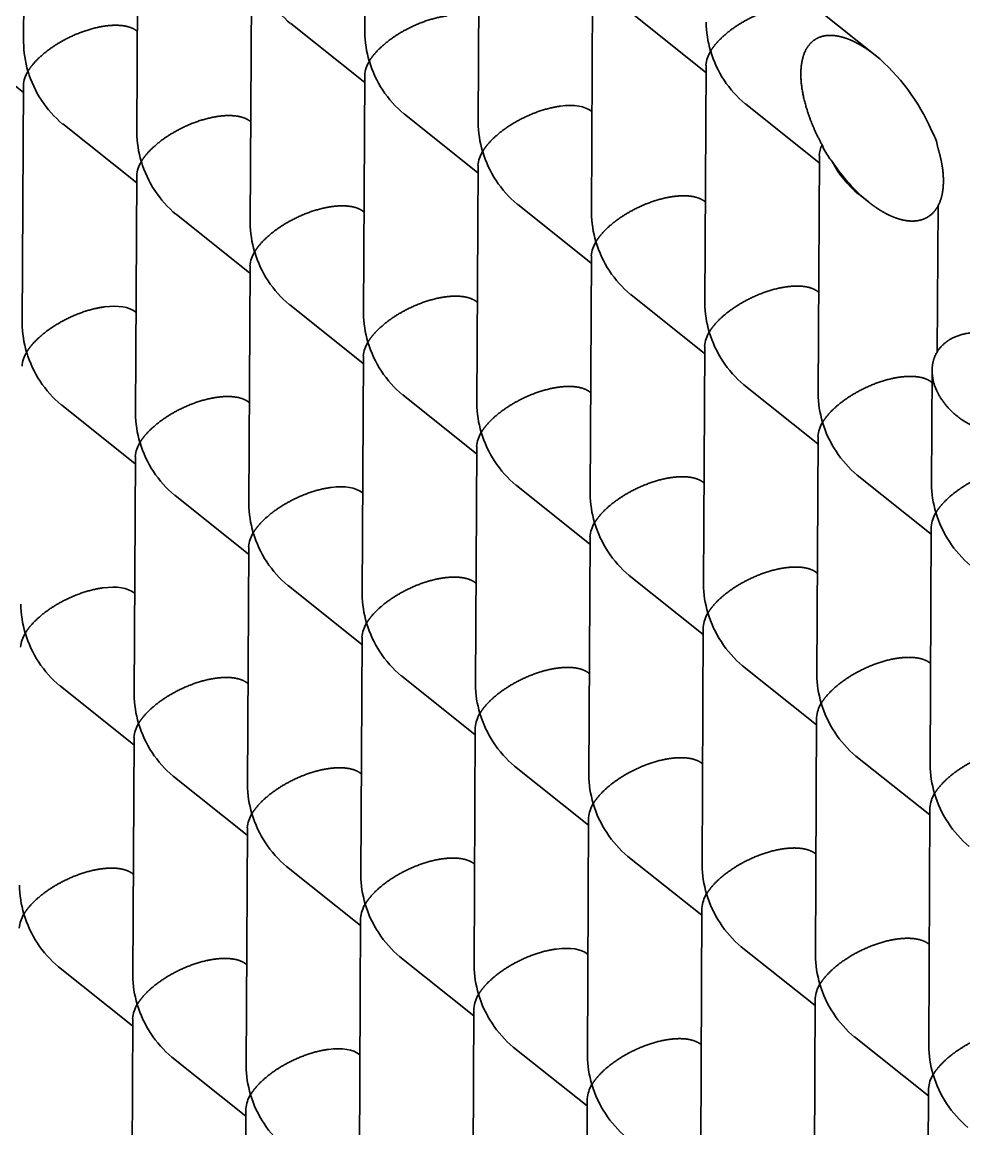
# Model space of a CAD drawing. Extents: x 23 to 587, y 4 to 413.
# Drawn here: x 423.536 to 427.496, y 156.253 to 160.907 of the extents above; entities that cross this region are included whole.
import ezdxf

# ---------------------------------------------------------------- set-up
doc = ezdxf.new("R2010")
doc.units = 0
doc.layers.get('0').update_dxf_attribs({"lineweight": 13})

# ---------------------------------------------------------------- blocks, each defined once
blk = doc.blocks.new('BLOCK6941')
at = {"color": 7, "lineweight": 35, "ltscale": 0.050027}
for p, q in [((-2.4646, 37.6491), (-2.4742, 35.6481)), ((-5.3352, 37.5645), (-5.3448, 35.5634)), ((-1.5115, 36.8898), (-1.5211, 34.8887)), ((-4.3821, 36.8051), (-4.3917, 34.8041)), ((-0.5584, 36.1304), (-0.5681, 34.1293)), ((-3.429, 36.0458), (-3.4387, 34.0447)), ((0.3946, 35.371), (0.385, 33.37)), ((-2.476, 35.2864), (-2.4856, 33.2853)), ((-5.3466, 35.2018), (-5.3562, 33.2007)), ((1.3477, 34.6117), (1.3381, 32.6106)), ((-4.3935, 34.4424), (-4.4031, 32.4413)), ((-1.5229, 34.527), (-1.5325, 32.526)), ((-0.5698, 33.7677), (-0.5794, 31.7666)), ((-3.4404, 33.683), (-3.45, 31.682)), ((0.3833, 33.0083), (0.3737, 31.0073)), ((-2.4873, 32.9237), (-2.4969, 30.9226)), ((1.3364, 32.249), (1.3268, 30.2479)), ((-1.5342, 32.1643), (-1.5438, 30.1633)), ((-4.4048, 32.0797), (-4.4144, 30.0786)), ((2.2895, 31.4896), (2.2798, 29.4885)), ((-0.5811, 31.405), (-0.5908, 29.4039)), ((-3.4517, 31.3203), (-3.4614, 29.3193)), ((0.3719, 30.6456), (0.3623, 28.6445)), ((-2.4987, 30.561), (-2.5083, 28.5599)), ((1.325, 29.8862), (1.3154, 27.8852)), ((-1.5456, 29.8016), (-1.5552, 27.8005)), ((-4.4162, 29.717), (-4.4258, 27.7159)), ((-0.5925, 29.0422), (-0.6021, 27.0412)), ((2.2781, 29.1269), (2.2685, 27.1258)), ((-3.4631, 28.9576), (-3.4727, 26.9565)), ((0.3606, 28.2829), (0.351, 26.2818)), ((-2.51, 28.1982), (-2.5196, 26.1972)), ((1.3137, 27.5235), (1.3041, 25.5225)), ((-1.5569, 27.4389), (-1.5665, 25.4378)), ((-4.4275, 27.3542), (-4.4372, 25.3532)), ((2.2668, 26.7642), (2.2571, 24.7631)), ((-0.6039, 26.6795), (-0.6135, 24.6785)), ((-3.4745, 26.5949), (-3.4841, 24.5938))]:
    blk.add_line(p, q, dxfattribs=at)
at = {"color": 7, "lineweight": 35, "ltscale": 0.019884}
for p, q in [((0.3943, 35.3095), (-0.2277, 35.8051)), ((-2.4763, 35.2248), (-3.0983, 35.7205)), ((-5.3469, 35.1402), (-5.9689, 35.6358)), ((1.3474, 34.5501), (0.7254, 35.0457)), ((-1.5232, 34.4655), (-2.1452, 34.9611)), ((-4.3938, 34.3808), (-5.0158, 34.8765)), ((-0.5701, 33.7061), (-1.1922, 34.2017)), ((-3.4407, 33.6215), (-4.0628, 34.1171)), ((0.383, 32.9468), (-0.2391, 33.4424)), ((-2.4876, 32.8621), (-3.1097, 33.3577)), ((1.3361, 32.1874), (0.714, 32.683)), ((-1.5345, 32.1027), (-2.1566, 32.5984)), ((-4.4051, 32.0181), (-5.0272, 32.5137)), ((2.2892, 31.428), (1.6671, 31.9237)), ((-0.5814, 31.3434), (-1.2035, 31.839)), ((-3.452, 31.2587), (-4.0741, 31.7544)), ((-2.499, 30.4994), (-3.121, 30.995)), ((0.3716, 30.584), (-0.2504, 31.0797)), ((1.3247, 29.8247), (0.7027, 30.3203)), ((-1.5459, 29.74), (-2.1679, 30.2357)), ((-4.4165, 29.6554), (-5.0385, 30.151)), ((2.2778, 29.0653), (1.6557, 29.5609)), ((-0.5928, 28.9807), (-1.2149, 29.4763)), ((-3.4634, 28.896), (-4.0855, 29.3917)), ((0.3603, 28.2213), (-0.2618, 28.7169)), ((-2.5103, 28.1367), (-3.1324, 28.6323)), ((1.3134, 27.462), (0.6913, 27.9576)), ((-1.5572, 27.3773), (-2.1793, 27.8729)), ((-4.4278, 27.2927), (-5.0499, 27.7883)), ((2.2665, 26.7026), (1.6444, 27.1982)), ((-0.6041, 26.6179), (-1.2262, 27.1136)), ((-3.4747, 26.5333), (-4.0968, 27.0289))]:
    blk.add_line(p, q, dxfattribs=at)
at = {"color": 7, "lineweight": 35, "ltscale": 0.01497}
blk.add_line((1.8168, 35.4547), (1.3485, 35.8278), dxfattribs=at)
at = {"color": 7, "lineweight": 35, "ltscale": 0.00016101}
for p, q in [((-4.3876, 35.6545), (-4.3927, 35.6586)), ((-0.564, 34.9798), (-0.569, 34.9838)), ((-3.4346, 34.8952), (-3.4396, 34.8992)), ((0.3891, 34.2205), (0.3841, 34.2245)), ((-2.4815, 34.1358), (-2.4865, 34.1398)), ((-5.3521, 34.0512), (-5.3571, 34.0552)), ((1.3422, 33.4611), (1.3372, 33.4651)), ((-1.5284, 33.3765), (-1.5334, 33.3805)), ((-4.399, 33.2918), (-4.404, 33.2958)), ((2.2953, 32.7017), (2.2902, 32.7058)), ((-0.5753, 32.6171), (-0.5804, 32.6211)), ((-3.4459, 32.5325), (-3.451, 32.5365)), ((0.3778, 31.8577), (0.3727, 31.8618)), ((-2.4928, 31.7731), (-2.4979, 31.7771)), ((1.3308, 31.0984), (1.3258, 31.1024)), ((-1.5398, 31.0137), (-1.5448, 31.0178)), ((-4.4104, 30.9291), (-4.4154, 30.9331)), ((2.2839, 30.339), (2.2789, 30.343)), ((-0.5867, 30.2544), (-0.5917, 30.2584)), ((-3.4573, 30.1697), (-3.4623, 30.1738)), ((-2.5042, 29.4104), (-2.5092, 29.4144)), ((0.3664, 29.495), (0.3614, 29.499)), ((1.3195, 28.7357), (1.3145, 28.7397)), ((-1.5511, 28.651), (-1.5561, 28.655)), ((-4.4217, 28.5664), (-4.4267, 28.5704)), ((2.2726, 27.9763), (2.2675, 27.9803)), ((-0.598, 27.8917), (-0.6031, 27.8957)), ((-3.4686, 27.807), (-3.4737, 27.811)), ((0.3551, 27.1323), (0.35, 27.1363)), ((-2.5155, 27.0477), (-2.5206, 27.0517))]:
    blk.add_line(p, q, dxfattribs=at)
at = {"color": 7, "lineweight": 35, "ltscale": 0.001009}
blk.add_line((2.2911, 34.8208), (2.3105, 34.7854), dxfattribs=at)
at = {"color": 7, "lineweight": 35, "ltscale": 0.000977772}
blk.add_line((1.3706, 34.7007), (1.386, 34.6648), dxfattribs=at)
at = {"color": 7, "lineweight": 35, "ltscale": 0.002712}
blk.add_line((1.7633, 34.2188), (1.6785, 34.2864), dxfattribs=at)
at = {"color": 7, "lineweight": 35, "ltscale": 0.030666}
blk.add_line((2.3457, 34.188), (2.3398, 32.9613), dxfattribs=at)
at = {"color": 7, "lineweight": 35, "ltscale": 0.023806}
blk.add_line((2.2958, 32.8035), (2.2912, 31.8513), dxfattribs=at)
at = {"color": 7, "lineweight": 35}
for centre, radius, start, end in [((-2.5136, 36.4213), 0.9134, 196.36185, 230.16232), ((-1.6371, 35.651), 0.8373, 180.1991, 197.11605), ((1.2337, 35.7357), 0.8374, 180.20461, 197.11911), ((-4.5075, 35.5664), 0.8374, 180.20461, 197.11911), ((0.6327, 35.3572), 0.2388, 146.50341, 176.6622), ((1.3101, 35.7466), 0.9134, 196.36185, 230.16232), ((-2.2379, 35.2725), 0.2388, 146.50341, 176.6622), ((-1.5605, 35.6619), 0.9134, 196.36185, 230.16232), ((0.7246, 34.1462), 1.7054, 23.29225, 50.14555), ((-5.1085, 35.1879), 0.2388, 146.50341, 176.6622), ((-4.4311, 35.5773), 0.9134, 196.36185, 230.16232), ((-0.6839, 34.8917), 0.8374, 180.20461, 197.11911), ((-3.5546, 34.807), 0.8373, 180.1991, 197.11605), ((1.9825, 34.6222), 0.3663, 8.3254, 26.44429), ((-1.2848, 34.5132), 0.2388, 146.50341, 176.6622), ((-0.6074, 34.9026), 0.9134, 196.36185, 230.16232), ((1.5587, 34.604), 0.2113, 152.81852, 177.91323), ((1.8264, 34.8833), 0.4916, 206.39806, 221.21687), ((-4.1554, 34.4285), 0.2388, 146.50341, 176.6622), ((-3.478, 34.8179), 0.9134, 196.36185, 230.16232), ((2.2306, 34.9604), 0.8716, 207.38736, 230.67643), ((2.7376, 35.4013), 1.5326, 213.31355, 230.51569), ((0.2692, 34.1323), 0.8374, 180.20461, 197.11911), ((-2.6014, 34.0477), 0.8374, 180.20461, 197.11911), ((-0.3317, 33.7538), 0.2388, 146.50341, 176.6622), ((0.3456, 34.1432), 0.9134, 196.36185, 230.16232), ((-3.2023, 33.6693), 0.2388, 146.52963, 176.69196), ((-2.5253, 34.0585), 0.9131, 196.35942, 230.1725), ((1.2223, 33.373), 0.8374, 180.20461, 197.11911), ((-1.6484, 33.2882), 0.8373, 180.1991, 197.11605), ((-4.5189, 33.2037), 0.8374, 180.20461, 197.11911), ((-2.2492, 32.9099), 0.2388, 146.52963, 176.69196), ((-1.5722, 33.2991), 0.9131, 196.35942, 230.1725), ((0.6214, 32.9944), 0.2388, 146.50341, 176.6622), ((1.2987, 33.3839), 0.9134, 196.36185, 230.16232), ((-5.1198, 32.8252), 0.2388, 146.50341, 176.6622), ((-4.4425, 33.2146), 0.9134, 196.36185, 230.16232), ((2.6987, 32.8075), 0.403, 180.56359, 204.91827), ((2.1754, 32.6136), 0.8374, 180.20461, 197.11911), ((-0.6952, 32.529), 0.8374, 180.20461, 197.11911), ((-3.5658, 32.4443), 0.8374, 180.20461, 197.11911), ((1.5745, 32.2351), 0.2388, 146.50341, 176.6622), ((2.2515, 32.6244), 0.9131, 196.35942, 230.1725), ((-1.2961, 32.1506), 0.2388, 146.52963, 176.69196), ((-0.6188, 32.5399), 0.9134, 196.36185, 230.16232), ((-4.1667, 32.0658), 0.2388, 146.50341, 176.6622), ((-3.4894, 32.4552), 0.9134, 196.36185, 230.16232), ((3.1284, 31.8542), 0.8373, 180.1991, 197.11605), ((0.2579, 31.7696), 0.8374, 180.20461, 197.11911), ((-2.6127, 31.685), 0.8374, 180.20461, 197.11911), ((2.5276, 31.4757), 0.2388, 146.50341, 176.6622), ((3.2049, 31.8652), 0.9134, 196.36185, 230.16232), ((-0.3431, 31.3911), 0.2388, 146.50341, 176.6622), ((0.3343, 31.7805), 0.9134, 196.36185, 230.16232), ((-3.2137, 31.3064), 0.2388, 146.50341, 176.6622), ((-2.5363, 31.6959), 0.9134, 196.36185, 230.16232), ((1.211, 31.0102), 0.8374, 180.20461, 197.11911), ((-1.6596, 30.9256), 0.8374, 180.20461, 197.11911), ((-4.5303, 30.841), 0.8374, 180.20461, 197.11911), ((0.61, 30.6317), 0.2388, 146.50341, 176.6622), ((1.2874, 31.0211), 0.9134, 196.36185, 230.16232), ((-2.2606, 30.5471), 0.2388, 146.50341, 176.6622), ((-1.5832, 30.9365), 0.9134, 196.36185, 230.16232), ((-5.1312, 30.4624), 0.2388, 146.50341, 176.6622), ((-4.4538, 30.8519), 0.9134, 196.36185, 230.16232), ((-0.7066, 30.1662), 0.8374, 180.20461, 197.11911), ((2.164, 30.2509), 0.8374, 180.20461, 197.11911), ((-3.5772, 30.0816), 0.8374, 180.20461, 197.11911), ((1.5631, 29.8724), 0.2388, 146.50341, 176.6622), ((2.2405, 30.2618), 0.9134, 196.36185, 230.16232), ((-1.3075, 29.7877), 0.2388, 146.50341, 176.6622), ((-0.6301, 30.1771), 0.9134, 196.36185, 230.16232), ((-4.1781, 29.7031), 0.2388, 146.50341, 176.6622), ((-3.5007, 30.0925), 0.9134, 196.36185, 230.16232), ((3.1171, 29.4915), 0.8374, 180.20461, 197.11911), ((-2.6241, 29.3222), 0.8374, 180.20461, 197.11911), ((0.2465, 29.4069), 0.8374, 180.20461, 197.11911), ((2.5162, 29.113), 0.2388, 146.50341, 176.6622), ((3.1935, 29.5024), 0.9134, 196.36185, 230.16232), ((-0.3544, 29.0284), 0.2388, 146.50341, 176.6622), ((0.3229, 29.4178), 0.9134, 196.36185, 230.16232), ((-3.225, 28.9437), 0.2388, 146.50341, 176.6622), ((-2.548, 29.333), 0.9131, 196.35942, 230.1725), ((1.1996, 28.6475), 0.8374, 180.20461, 197.11911), ((-1.671, 28.5629), 0.8374, 180.20461, 197.11911), ((-4.5416, 28.4782), 0.8374, 180.20461, 197.11911), ((0.5987, 28.269), 0.2388, 146.50341, 176.6622), ((1.276, 28.6584), 0.9134, 196.36185, 230.16232), ((-2.2719, 28.1844), 0.2388, 146.50341, 176.6622), ((-1.5946, 28.5738), 0.9134, 196.36185, 230.16232), ((-5.1425, 28.0997), 0.2388, 146.50341, 176.6622), ((-4.4652, 28.4891), 0.9134, 196.36185, 230.16232), ((2.1526, 27.8881), 0.8373, 180.1991, 197.11605), ((-0.7179, 27.8035), 0.8374, 180.20461, 197.11911), ((-3.5885, 27.7189), 0.8374, 180.20461, 197.11911), ((-1.3188, 27.425), 0.2388, 146.50341, 176.6622), ((-0.6415, 27.8144), 0.9134, 196.36185, 230.16232), ((1.5518, 27.5096), 0.2388, 146.50341, 176.6622), ((2.2291, 27.8991), 0.9134, 196.36185, 230.16232), ((-4.1894, 27.3404), 0.2388, 146.50341, 176.6622), ((-3.5121, 27.7298), 0.9134, 196.36185, 230.16232), ((3.1058, 27.1288), 0.8374, 180.20461, 197.11911), ((0.2352, 27.0442), 0.8374, 180.20461, 197.11911), ((-2.6355, 26.9594), 0.8373, 180.1991, 197.11605), ((2.5048, 26.7503), 0.2388, 146.50341, 176.6622), ((3.1822, 27.1397), 0.9134, 196.36185, 230.16232), ((-3.2364, 26.581), 0.2388, 146.50341, 176.6622), ((-2.559, 26.9704), 0.9134, 196.36185, 230.16232), ((-0.3658, 26.6656), 0.2388, 146.50341, 176.6622), ((0.3116, 27.0551), 0.9134, 196.36185, 230.16232)]:
    blk.add_arc(centre, radius, start, end, dxfattribs=at)
for centre in [(-1.0219, 34.7056), (-4.8569, 33.0176), (-2.9508, 31.4988), (-4.8683, 30.6548), (-1.0559, 27.6174), (-2.9735, 26.7734)]:
    blk.add_ellipse(centre, major_axis=(0.4888, 0.234), ratio=0.464922, start_param=0.221717, end_param=0.956598, dxfattribs=at)
for points, knots in [([(0.4333, 35.4892), (0.4491, 35.5154), (0.4684, 35.5423), (0.4921, 35.569), (0.5751, 35.6523), (0.6891, 35.7315), (0.7823, 35.7831), (0.906, 35.833), (1.0309, 35.8608), (1.0503, 35.8646), (1.0695, 35.8677), (1.0884, 35.8701)], [0, 0, 0, 0, 0, 0, 0.437223, 0.437223, 0.437223, 1.382095, 1.382095, 1.382095, 1.555484, 1.555484, 1.555484, 1.555484, 1.555484, 1.555484]), ([(-2.4373, 35.4045), (-2.4215, 35.4308), (-2.4022, 35.4577), (-2.3785, 35.4844), (-2.2955, 35.5676), (-2.1815, 35.6469), (-2.0883, 35.6984), (-1.9646, 35.7483), (-1.8397, 35.7762), (-1.8203, 35.7799), (-1.8011, 35.783), (-1.7822, 35.7855)], [0, 0, 0, 0, 0, 0, 0.437223, 0.437223, 0.437223, 1.382095, 1.382095, 1.382095, 1.555484, 1.555484, 1.555484, 1.555484, 1.555484, 1.555484]), ([(-5.3079, 35.3199), (-5.2921, 35.3461), (-5.2728, 35.373), (-5.2491, 35.3997), (-5.1661, 35.483), (-5.0521, 35.5622), (-4.9589, 35.6138), (-4.8352, 35.6637), (-4.7103, 35.6915), (-4.6909, 35.6953), (-4.6717, 35.6984), (-4.6528, 35.7009)], [0, 0, 0, 0, 0, 0, 0.437223, 0.437223, 0.437223, 1.382095, 1.382095, 1.382095, 1.555484, 1.555484, 1.555484, 1.555484, 1.555484, 1.555484]), ([(-4.3927, 35.6586), (-4.4161, 35.6772), (-4.447, 35.6923), (-4.4855, 35.7027), (-4.544, 35.7086), (-4.6092, 35.7054), (-4.6235, 35.7043), (-4.6381, 35.7028), (-4.6528, 35.7009)], [0, 0, 0, 0, 0, 0, 0.4890695, 0.4890695, 0.4890695, 0.6239272, 0.6239272, 0.6239272, 0.6239272, 0.6239272, 0.6239272]), ([(1.4034, 35.6192), (1.3852, 35.6168), (1.3677, 35.6128), (1.3518, 35.6076), (1.3004, 35.5848), (1.2619, 35.5484), (1.2418, 35.5186), (1.2011, 35.4349), (1.1895, 35.3426), (1.1888, 35.2838), (1.2016, 35.1303), (1.2449, 34.9759), (1.279, 34.8835), (1.321, 34.7912), (1.3706, 34.7006)], [0, 0, 0, 0, 0, 0, 0.16651, 0.16651, 0.16651, 0.552918, 0.552918, 0.552918, 1.237849, 1.237849, 1.237849, 2.302801, 2.302801, 2.302801, 2.302801, 2.302801, 2.302801]), ([(1.4034, 35.6192), (1.421, 35.6214), (1.4392, 35.6223), (1.4584, 35.6216), (1.5143, 35.6158), (1.5697, 35.5998), (1.6049, 35.586), (1.6715, 35.5546), (1.7328, 35.5167), (1.7619, 35.4969), (1.7899, 35.4762), (1.8168, 35.4547)], [0, 0, 0, 0, 0, 0, 0.1612135, 0.1612135, 0.1612135, 0.4886128, 0.4886128, 0.4886128, 0.8088574, 0.8088574, 0.8088574, 0.8088574, 0.8088574, 0.8088574]), ([(-1.4842, 34.6452), (-1.4684, 34.6714), (-1.4491, 34.6983), (-1.4255, 34.725), (-1.3425, 34.8083), (-1.2284, 34.8875), (-1.1352, 34.9391), (-1.0116, 34.989), (-0.8866, 35.0168), (-0.8672, 35.0206), (-0.8481, 35.0237), (-0.8291, 35.0261)], [0, 0, 0, 0, 0, 0, 0.437223, 0.437223, 0.437223, 1.382095, 1.382095, 1.382095, 1.555484, 1.555484, 1.555484, 1.555484, 1.555484, 1.555484]), ([(-4.3548, 34.5605), (-4.339, 34.5868), (-4.3197, 34.6137), (-4.2961, 34.6404), (-4.2131, 34.7236), (-4.099, 34.8029), (-4.0058, 34.8544), (-3.8822, 34.9043), (-3.7572, 34.9322), (-3.7378, 34.9359), (-3.7187, 34.939), (-3.6997, 34.9415)], [0, 0, 0, 0, 0, 0, 0.437223, 0.437223, 0.437223, 1.382095, 1.382095, 1.382095, 1.555484, 1.555484, 1.555484, 1.555484, 1.555484, 1.555484]), ([(-3.4396, 34.8992), (-3.463, 34.9178), (-3.4939, 34.9329), (-3.5324, 34.9433), (-3.5909, 34.9493), (-3.6561, 34.9461), (-3.6704, 34.9449), (-3.685, 34.9434), (-3.6997, 34.9415)], [0, 0, 0, 0, 0, 0, 0.4890695, 0.4890695, 0.4890695, 0.6239272, 0.6239272, 0.6239272, 0.6239272, 0.6239272, 0.6239272]), ([(2.167, 34.0621), (2.2036, 34.0668), (2.2379, 34.0776), (2.2676, 34.0947), (2.3382, 34.1541), (2.3733, 34.2347), (2.3859, 34.2895), (2.3967, 34.399), (2.385, 34.5106), (2.3751, 34.5659), (2.3616, 34.6207), (2.3449, 34.6753)], [0, 0, 0, 0, 0, 0, 0.334702, 0.334702, 0.334702, 0.962543, 0.962543, 0.962543, 1.578899, 1.578899, 1.578899, 1.578899, 1.578899, 1.578899]), ([(-0.5312, 33.8858), (-0.5154, 33.9121), (-0.496, 33.939), (-0.4724, 33.9657), (-0.3894, 34.0489), (-0.2753, 34.1282), (-0.1821, 34.1797), (-0.0585, 34.2296), (0.0665, 34.2574), (0.0858, 34.2612), (0.105, 34.2643), (0.124, 34.2668)], [0, 0, 0, 0, 0, 0, 0.437223, 0.437223, 0.437223, 1.382095, 1.382095, 1.382095, 1.555484, 1.555484, 1.555484, 1.555484, 1.555484, 1.555484]), ([(0.3841, 34.2245), (0.3607, 34.2431), (0.3297, 34.2582), (0.2913, 34.2686), (0.2328, 34.2746), (0.1676, 34.2713), (0.1532, 34.2702), (0.1387, 34.2687), (0.124, 34.2668)], [0, 0, 0, 0, 0, 0, 0.4890695, 0.4890695, 0.4890695, 0.6239272, 0.6239272, 0.6239272, 0.6239272, 0.6239272, 0.6239272]), ([(-3.4018, 33.8012), (-3.386, 33.8274), (-3.3666, 33.8543), (-3.343, 33.881), (-3.26, 33.9643), (-3.1459, 34.0435), (-3.0527, 34.0951), (-2.9291, 34.145), (-2.8041, 34.1728), (-2.7848, 34.1766), (-2.7656, 34.1797), (-2.7466, 34.1821)], [0, 0, 0, 0, 0, 0, 0.437223, 0.437223, 0.437223, 1.382095, 1.382095, 1.382095, 1.555484, 1.555484, 1.555484, 1.555484, 1.555484, 1.555484]), ([(-2.4865, 34.1398), (-2.5099, 34.1585), (-2.5409, 34.1736), (-2.5793, 34.184), (-2.6378, 34.1899), (-2.703, 34.1867), (-2.7174, 34.1856), (-2.7319, 34.1841), (-2.7466, 34.1821)], [0, 0, 0, 0, 0, 0, 0.4890695, 0.4890695, 0.4890695, 0.6239272, 0.6239272, 0.6239272, 0.6239272, 0.6239272, 0.6239272]), ([(2.167, 34.0621), (2.15, 34.0598), (2.1325, 34.0589), (2.1142, 34.0593), (2.0516, 34.0649), (1.9892, 34.0835), (1.9462, 34.1017), (1.8829, 34.1345), (1.8246, 34.1728), (1.8035, 34.1876), (1.7831, 34.203), (1.7633, 34.2188)], [0, 0, 0, 0, 0, 0, 0.1557693, 0.1557693, 0.1557693, 0.5486756, 0.5486756, 0.5486756, 0.7813215, 0.7813215, 0.7813215, 0.7813215, 0.7813215, 0.7813215]), ([(0.4219, 33.1264), (0.4377, 33.1527), (0.4571, 33.1796), (0.4807, 33.2063), (0.5637, 33.2895), (0.6778, 33.3688), (0.771, 33.4204), (0.8946, 33.4703), (1.0196, 33.4981), (1.0389, 33.5018), (1.0581, 33.505), (1.077, 33.5074)], [0, 0, 0, 0, 0, 0, 0.437223, 0.437223, 0.437223, 1.382095, 1.382095, 1.382095, 1.555484, 1.555484, 1.555484, 1.555484, 1.555484, 1.555484]), ([(1.3372, 33.4651), (1.3138, 33.4838), (1.2828, 33.4988), (1.2443, 33.5093), (1.1859, 33.5152), (1.1207, 33.512), (1.1063, 33.5109), (1.0918, 33.5093), (1.077, 33.5074)], [0, 0, 0, 0, 0, 0, 0.4890695, 0.4890695, 0.4890695, 0.6239272, 0.6239272, 0.6239272, 0.6239272, 0.6239272, 0.6239272]), ([(-2.4487, 33.0418), (-2.4329, 33.0681), (-2.4135, 33.095), (-2.3899, 33.1217), (-2.3069, 33.2049), (-2.1928, 33.2841), (-2.0996, 33.3357), (-1.976, 33.3856), (-1.851, 33.4134), (-1.8317, 33.4172), (-1.8125, 33.4203), (-1.7936, 33.4228)], [0, 0, 0, 0, 0, 0, 0.437223, 0.437223, 0.437223, 1.382095, 1.382095, 1.382095, 1.555484, 1.555484, 1.555484, 1.555484, 1.555484, 1.555484]), ([(-1.5334, 33.3805), (-1.5568, 33.3991), (-1.5878, 33.4142), (-1.6263, 33.4246), (-1.6847, 33.4305), (-1.7499, 33.4273), (-1.7643, 33.4262), (-1.7788, 33.4247), (-1.7936, 33.4228)], [0, 0, 0, 0, 0, 0, 0.4890695, 0.4890695, 0.4890695, 0.6239272, 0.6239272, 0.6239272, 0.6239272, 0.6239272, 0.6239272]), ([(-5.3193, 32.9572), (-5.3035, 32.9834), (-5.2841, 33.0103), (-5.2605, 33.037), (-5.1775, 33.1203), (-5.0634, 33.1995), (-4.9702, 33.2511), (-4.8466, 33.301), (-4.7216, 33.3288), (-4.7023, 33.3325), (-4.6831, 33.3357), (-4.6642, 33.3381)], [0, 0, 0, 0, 0, 0, 0.437223, 0.437223, 0.437223, 1.382095, 1.382095, 1.382095, 1.555484, 1.555484, 1.555484, 1.555484, 1.555484, 1.555484]), ([(2.2958, 32.8035), (2.296, 32.8464), (2.303, 32.8886), (2.3173, 32.929), (2.3615, 33.0046), (2.4341, 33.0625), (2.4773, 33.0859), (2.6017, 33.1289), (2.7459, 33.1268), (2.8346, 33.1086), (2.9978, 33.047), (3.1301, 32.9445), (3.1851, 32.8868), (3.2281, 32.8239), (3.2575, 32.7582)], [0, 0, 0, 0, 0, 0, 0.468689, 0.468689, 0.468689, 0.949083, 0.949083, 0.949083, 1.707859, 1.707859, 1.707859, 2.43646, 2.43646, 2.43646, 2.43646, 2.43646, 2.43646]), ([(-0.5804, 32.6211), (-0.6037, 32.6398), (-0.6347, 32.6548), (-0.6732, 32.6652), (-0.7316, 32.6712), (-0.7968, 32.668), (-0.8112, 32.6669), (-0.8258, 32.6653), (-0.8405, 32.6634)], [0, 0, 0, 0, 0, 0, 0.4890695, 0.4890695, 0.4890695, 0.6239272, 0.6239272, 0.6239272, 0.6239272, 0.6239272, 0.6239272]), ([(1.375, 32.3671), (1.3908, 32.3933), (1.4102, 32.4203), (1.4338, 32.4469), (1.5168, 32.5302), (1.6308, 32.6094), (1.7241, 32.661), (1.8477, 32.7109), (1.9727, 32.7387), (1.992, 32.7425), (2.0112, 32.7456), (2.0301, 32.7481)], [0, 0, 0, 0, 0, 0, 0.437223, 0.437223, 0.437223, 1.382095, 1.382095, 1.382095, 1.555484, 1.555484, 1.555484, 1.555484, 1.555484, 1.555484]), ([(2.2902, 32.7058), (2.2669, 32.7244), (2.2359, 32.7395), (2.1974, 32.7499), (2.139, 32.7558), (2.0738, 32.7526), (2.0594, 32.7515), (2.0448, 32.75), (2.0301, 32.7481)], [0, 0, 0, 0, 0, 0, 0.4890695, 0.4890695, 0.4890695, 0.6239272, 0.6239272, 0.6239272, 0.6239272, 0.6239272, 0.6239272]), ([(-4.3662, 32.1978), (-4.3504, 32.2241), (-4.331, 32.251), (-4.3074, 32.2777), (-4.2244, 32.3609), (-4.1104, 32.4401), (-4.0171, 32.4917), (-3.8935, 32.5416), (-3.7685, 32.5694), (-3.7492, 32.5732), (-3.73, 32.5763), (-3.7111, 32.5788)], [0, 0, 0, 0, 0, 0, 0.437223, 0.437223, 0.437223, 1.382095, 1.382095, 1.382095, 1.555484, 1.555484, 1.555484, 1.555484, 1.555484, 1.555484]), ([(-3.451, 32.5365), (-3.4743, 32.5551), (-3.5053, 32.5702), (-3.5438, 32.5806), (-3.6022, 32.5865), (-3.6674, 32.5833), (-3.6818, 32.5822), (-3.6964, 32.5807), (-3.7111, 32.5788)], [0, 0, 0, 0, 0, 0, 0.4890695, 0.4890695, 0.4890695, 0.6239272, 0.6239272, 0.6239272, 0.6239272, 0.6239272, 0.6239272]), ([(-1.4956, 32.2824), (-1.4798, 32.3087), (-1.4604, 32.3356), (-1.4368, 32.3623), (-1.3538, 32.4455), (-1.2398, 32.5248), (-1.1465, 32.5764), (-1.0229, 32.6263), (-0.8979, 32.6541), (-0.8786, 32.6578), (-0.8594, 32.661), (-0.8405, 32.6634)], [0, 0, 0, 0, 0, 0, 0.437223, 0.437223, 0.437223, 1.382095, 1.382095, 1.382095, 1.555484, 1.555484, 1.555484, 1.555484, 1.555484, 1.555484]), ([(3.2948, 32.5912), (3.2946, 32.5478), (3.2875, 32.5051), (3.2733, 32.464), (3.2294, 32.3869), (3.1569, 32.3274), (3.1137, 32.3033), (2.989, 32.2592), (2.8441, 32.262), (2.7552, 32.2815), (2.5922, 32.3456), (2.4605, 32.45), (2.4056, 32.5084), (2.3625, 32.5717), (2.333, 32.6376)], [0, 0, 0, 0, 0, 0, 0.471007, 0.471007, 0.471007, 0.953707, 0.953707, 0.953707, 1.715188, 1.715188, 1.715188, 2.446012, 2.446012, 2.446012, 2.446012, 2.446012, 2.446012]), ([(2.3281, 31.6077), (2.3439, 31.634), (2.3633, 31.6609), (2.3869, 31.6876), (2.4699, 31.7708), (2.5839, 31.8501), (2.6771, 31.9016), (2.8008, 31.9515), (2.9257, 31.9794), (2.9451, 31.9831), (2.9643, 31.9862), (2.9832, 31.9887)], [0, 0, 0, 0, 0, 0, 0.437223, 0.437223, 0.437223, 1.382095, 1.382095, 1.382095, 1.555484, 1.555484, 1.555484, 1.555484, 1.555484, 1.555484]), ([(-0.5425, 31.5231), (-0.5267, 31.5493), (-0.5073, 31.5762), (-0.4837, 31.6029), (-0.4007, 31.6862), (-0.2867, 31.7654), (-0.1935, 31.817), (-0.0698, 31.8669), (0.0551, 31.8947), (0.0745, 31.8985), (0.0937, 31.9016), (0.1126, 31.9041)], [0, 0, 0, 0, 0, 0, 0.437223, 0.437223, 0.437223, 1.382095, 1.382095, 1.382095, 1.555484, 1.555484, 1.555484, 1.555484, 1.555484, 1.555484]), ([(0.3727, 31.8618), (0.3493, 31.8804), (0.3184, 31.8955), (0.2799, 31.9059), (0.2215, 31.9118), (0.1563, 31.9086), (0.1419, 31.9075), (0.1273, 31.906), (0.1126, 31.9041)], [0, 0, 0, 0, 0, 0, 0.4890695, 0.4890695, 0.4890695, 0.6239272, 0.6239272, 0.6239272, 0.6239272, 0.6239272, 0.6239272]), ([(-3.4131, 31.4384), (-3.3973, 31.4647), (-3.3779, 31.4916), (-3.3543, 31.5183), (-3.2713, 31.6015), (-3.1573, 31.6808), (-3.0641, 31.7324), (-2.9404, 31.7822), (-2.8155, 31.8101), (-2.7961, 31.8138), (-2.7769, 31.817), (-2.758, 31.8194)], [0, 0, 0, 0, 0, 0, 0.437223, 0.437223, 0.437223, 1.382095, 1.382095, 1.382095, 1.555484, 1.555484, 1.555484, 1.555484, 1.555484, 1.555484]), ([(0.4106, 30.7637), (0.4264, 30.79), (0.4457, 30.8169), (0.4694, 30.8436), (0.5524, 30.9268), (0.6664, 31.0061), (0.7596, 31.0576), (0.8833, 31.1075), (1.0082, 31.1354), (1.0276, 31.1391), (1.0468, 31.1422), (1.0657, 31.1447)], [0, 0, 0, 0, 0, 0, 0.437223, 0.437223, 0.437223, 1.382095, 1.382095, 1.382095, 1.555484, 1.555484, 1.555484, 1.555484, 1.555484, 1.555484]), ([(1.3258, 31.1024), (1.3024, 31.121), (1.2715, 31.1361), (1.233, 31.1465), (1.1745, 31.1525), (1.1093, 31.1493), (1.095, 31.1482), (1.0804, 31.1466), (1.0657, 31.1447)], [0, 0, 0, 0, 0, 0, 0.4890695, 0.4890695, 0.4890695, 0.6239272, 0.6239272, 0.6239272, 0.6239272, 0.6239272, 0.6239272]), ([(-2.46, 30.6791), (-2.4442, 30.7053), (-2.4249, 30.7322), (-2.4012, 30.7589), (-2.3182, 30.8422), (-2.2042, 30.9214), (-2.111, 30.973), (-1.9873, 31.0229), (-1.8624, 31.0507), (-1.843, 31.0545), (-1.8238, 31.0576), (-1.8049, 31.0601)], [0, 0, 0, 0, 0, 0, 0.437223, 0.437223, 0.437223, 1.382095, 1.382095, 1.382095, 1.555484, 1.555484, 1.555484, 1.555484, 1.555484, 1.555484]), ([(-1.5448, 31.0178), (-1.5682, 31.0364), (-1.5991, 31.0515), (-1.6376, 31.0619), (-1.6961, 31.0678), (-1.7613, 31.0646), (-1.7756, 31.0635), (-1.7902, 31.062), (-1.8049, 31.0601)], [0, 0, 0, 0, 0, 0, 0.4890695, 0.4890695, 0.4890695, 0.6239272, 0.6239272, 0.6239272, 0.6239272, 0.6239272, 0.6239272]), ([(-5.3306, 30.5944), (-5.3148, 30.6207), (-5.2955, 30.6476), (-5.2718, 30.6743), (-5.1888, 30.7575), (-5.0748, 30.8368), (-4.9816, 30.8883), (-4.8579, 30.9382), (-4.733, 30.9661), (-4.7136, 30.9698), (-4.6944, 30.973), (-4.6755, 30.9754)], [0, 0, 0, 0, 0, 0, 0.437223, 0.437223, 0.437223, 1.382095, 1.382095, 1.382095, 1.555484, 1.555484, 1.555484, 1.555484, 1.555484, 1.555484]), ([(1.3636, 30.0044), (1.3794, 30.0306), (1.3988, 30.0575), (1.4224, 30.0842), (1.5054, 30.1675), (1.6195, 30.2467), (1.7127, 30.2983), (1.8363, 30.3482), (1.9613, 30.376), (1.9807, 30.3798), (1.9998, 30.3829), (2.0188, 30.3853)], [0, 0, 0, 0, 0, 0, 0.437223, 0.437223, 0.437223, 1.382095, 1.382095, 1.382095, 1.555484, 1.555484, 1.555484, 1.555484, 1.555484, 1.555484]), ([(2.2789, 30.343), (2.2555, 30.3617), (2.2245, 30.3768), (2.1861, 30.3872), (2.1276, 30.3931), (2.0624, 30.3899), (2.0481, 30.3888), (2.0335, 30.3873), (2.0188, 30.3853)], [0, 0, 0, 0, 0, 0, 0.4890695, 0.4890695, 0.4890695, 0.6239272, 0.6239272, 0.6239272, 0.6239272, 0.6239272, 0.6239272]), ([(-1.507, 29.9197), (-1.4912, 29.946), (-1.4718, 29.9729), (-1.4482, 29.9996), (-1.3652, 30.0828), (-1.2511, 30.1621), (-1.1579, 30.2136), (-1.0343, 30.2635), (-0.9093, 30.2914), (-0.8899, 30.2951), (-0.8708, 30.2982), (-0.8518, 30.3007)], [0, 0, 0, 0, 0, 0, 0.437223, 0.437223, 0.437223, 1.382095, 1.382095, 1.382095, 1.555484, 1.555484, 1.555484, 1.555484, 1.555484, 1.555484]), ([(-0.5917, 30.2584), (-0.6151, 30.277), (-0.6461, 30.2921), (-0.6845, 30.3025), (-0.743, 30.3085), (-0.8082, 30.3053), (-0.8225, 30.3041), (-0.8371, 30.3026), (-0.8518, 30.3007)], [0, 0, 0, 0, 0, 0, 0.4890695, 0.4890695, 0.4890695, 0.6239272, 0.6239272, 0.6239272, 0.6239272, 0.6239272, 0.6239272]), ([(-4.3776, 29.8351), (-4.3618, 29.8613), (-4.3424, 29.8882), (-4.3188, 29.9149), (-4.2358, 29.9982), (-4.1217, 30.0774), (-4.0285, 30.129), (-3.9049, 30.1789), (-3.7799, 30.2067), (-3.7605, 30.2105), (-3.7414, 30.2136), (-3.7224, 30.2161)], [0, 0, 0, 0, 0, 0, 0.437223, 0.437223, 0.437223, 1.382095, 1.382095, 1.382095, 1.555484, 1.555484, 1.555484, 1.555484, 1.555484, 1.555484]), ([(-3.4623, 30.1738), (-3.4857, 30.1924), (-3.5167, 30.2075), (-3.5551, 30.2179), (-3.6136, 30.2238), (-3.6788, 30.2206), (-3.6931, 30.2195), (-3.7077, 30.218), (-3.7224, 30.2161)], [0, 0, 0, 0, 0, 0, 0.4890695, 0.4890695, 0.4890695, 0.6239272, 0.6239272, 0.6239272, 0.6239272, 0.6239272, 0.6239272]), ([(2.3167, 29.245), (2.3325, 29.2713), (2.3519, 29.2982), (2.3755, 29.3249), (2.4585, 29.4081), (2.5726, 29.4874), (2.6658, 29.5389), (2.7894, 29.5888), (2.9144, 29.6167), (2.9337, 29.6204), (2.9529, 29.6235), (2.9719, 29.626)], [0, 0, 0, 0, 0, 0, 0.437223, 0.437223, 0.437223, 1.382095, 1.382095, 1.382095, 1.555484, 1.555484, 1.555484, 1.555484, 1.555484, 1.555484]), ([(-0.5539, 29.1604), (-0.5381, 29.1866), (-0.5187, 29.2135), (-0.4951, 29.2402), (-0.4121, 29.3235), (-0.298, 29.4027), (-0.2048, 29.4543), (-0.0812, 29.5042), (0.0438, 29.532), (0.0631, 29.5358), (0.0823, 29.5389), (0.1013, 29.5413)], [0, 0, 0, 0, 0, 0, 0.437223, 0.437223, 0.437223, 1.382095, 1.382095, 1.382095, 1.555484, 1.555484, 1.555484, 1.555484, 1.555484, 1.555484]), ([(0.3614, 29.499), (0.338, 29.5177), (0.307, 29.5328), (0.2686, 29.5432), (0.2101, 29.5491), (0.1449, 29.5459), (0.1305, 29.5448), (0.116, 29.5433), (0.1013, 29.5413)], [0, 0, 0, 0, 0, 0, 0.4890695, 0.4890695, 0.4890695, 0.6239272, 0.6239272, 0.6239272, 0.6239272, 0.6239272, 0.6239272]), ([(-3.4245, 29.0757), (-3.4087, 29.102), (-3.3893, 29.1289), (-3.3657, 29.1556), (-3.2827, 29.2388), (-3.1686, 29.3181), (-3.0754, 29.3696), (-2.9518, 29.4195), (-2.8268, 29.4474), (-2.8075, 29.4511), (-2.7883, 29.4542), (-2.7693, 29.4567)], [0, 0, 0, 0, 0, 0, 0.437223, 0.437223, 0.437223, 1.382095, 1.382095, 1.382095, 1.555484, 1.555484, 1.555484, 1.555484, 1.555484, 1.555484]), ([(-2.5092, 29.4144), (-2.5326, 29.433), (-2.5636, 29.4481), (-2.602, 29.4585), (-2.6605, 29.4645), (-2.7257, 29.4613), (-2.7401, 29.4601), (-2.7546, 29.4586), (-2.7693, 29.4567)], [0, 0, 0, 0, 0, 0, 0.4890695, 0.4890695, 0.4890695, 0.6239272, 0.6239272, 0.6239272, 0.6239272, 0.6239272, 0.6239272]), ([(0.3992, 28.401), (0.415, 28.4273), (0.4344, 28.4542), (0.458, 28.4809), (0.541, 28.5641), (0.6551, 28.6434), (0.7483, 28.6949), (0.8719, 28.7448), (0.9969, 28.7726), (1.0162, 28.7764), (1.0354, 28.7795), (1.0543, 28.782)], [0, 0, 0, 0, 0, 0, 0.437223, 0.437223, 0.437223, 1.382095, 1.382095, 1.382095, 1.555484, 1.555484, 1.555484, 1.555484, 1.555484, 1.555484]), ([(1.3145, 28.7397), (1.2911, 28.7583), (1.2601, 28.7734), (1.2216, 28.7838), (1.1632, 28.7898), (1.098, 28.7865), (1.0836, 28.7854), (1.0691, 28.7839), (1.0543, 28.782)], [0, 0, 0, 0, 0, 0, 0.4890695, 0.4890695, 0.4890695, 0.6239272, 0.6239272, 0.6239272, 0.6239272, 0.6239272, 0.6239272]), ([(-2.4714, 28.3164), (-2.4556, 28.3426), (-2.4362, 28.3695), (-2.4126, 28.3962), (-2.3296, 28.4795), (-2.2155, 28.5587), (-2.1223, 28.6103), (-1.9987, 28.6602), (-1.8737, 28.688), (-1.8544, 28.6918), (-1.8352, 28.6949), (-1.8163, 28.6973)], [0, 0, 0, 0, 0, 0, 0.437223, 0.437223, 0.437223, 1.382095, 1.382095, 1.382095, 1.555484, 1.555484, 1.555484, 1.555484, 1.555484, 1.555484]), ([(-1.5561, 28.655), (-1.5795, 28.6737), (-1.6105, 28.6888), (-1.649, 28.6992), (-1.7074, 28.7051), (-1.7726, 28.7019), (-1.787, 28.7008), (-1.8015, 28.6993), (-1.8163, 28.6973)], [0, 0, 0, 0, 0, 0, 0.4890695, 0.4890695, 0.4890695, 0.6239272, 0.6239272, 0.6239272, 0.6239272, 0.6239272, 0.6239272]), ([(-5.342, 28.2317), (-5.3262, 28.258), (-5.3068, 28.2849), (-5.2832, 28.3116), (-5.2002, 28.3948), (-5.0862, 28.4741), (-4.9929, 28.5256), (-4.8693, 28.5755), (-4.7443, 28.6034), (-4.725, 28.6071), (-4.7058, 28.6102), (-4.6869, 28.6127)], [0, 0, 0, 0, 0, 0, 0.437223, 0.437223, 0.437223, 1.382095, 1.382095, 1.382095, 1.555484, 1.555484, 1.555484, 1.555484, 1.555484, 1.555484]), ([(-4.4267, 28.5704), (-4.4501, 28.589), (-4.4811, 28.6041), (-4.5196, 28.6145), (-4.578, 28.6205), (-4.6432, 28.6173), (-4.6576, 28.6161), (-4.6721, 28.6146), (-4.6869, 28.6127)], [0, 0, 0, 0, 0, 0, 0.4890695, 0.4890695, 0.4890695, 0.6239272, 0.6239272, 0.6239272, 0.6239272, 0.6239272, 0.6239272]), ([(1.3523, 27.6416), (1.3681, 27.6679), (1.3875, 27.6948), (1.4111, 27.7215), (1.4941, 27.8047), (1.6081, 27.884), (1.7014, 27.9356), (1.825, 27.9855), (1.95, 28.0133), (1.9693, 28.017), (1.9885, 28.0202), (2.0074, 28.0226)], [0, 0, 0, 0, 0, 0, 0.437223, 0.437223, 0.437223, 1.382095, 1.382095, 1.382095, 1.555484, 1.555484, 1.555484, 1.555484, 1.555484, 1.555484]), ([(2.2675, 27.9803), (2.2441, 27.999), (2.2132, 28.014), (2.1747, 28.0245), (2.1163, 28.0304), (2.0511, 28.0272), (2.0367, 28.0261), (2.0221, 28.0245), (2.0074, 28.0226)], [0, 0, 0, 0, 0, 0, 0.4890695, 0.4890695, 0.4890695, 0.6239272, 0.6239272, 0.6239272, 0.6239272, 0.6239272, 0.6239272]), ([(-1.5183, 27.557), (-1.5025, 27.5833), (-1.4831, 27.6102), (-1.4595, 27.6369), (-1.3765, 27.7201), (-1.2625, 27.7993), (-1.1692, 27.8509), (-1.0456, 27.9008), (-0.9206, 27.9286), (-0.9013, 27.9324), (-0.8821, 27.9355), (-0.8632, 27.938)], [0, 0, 0, 0, 0, 0, 0.437223, 0.437223, 0.437223, 1.382095, 1.382095, 1.382095, 1.555484, 1.555484, 1.555484, 1.555484, 1.555484, 1.555484]), ([(-4.3889, 27.4724), (-4.3731, 27.4986), (-4.3537, 27.5255), (-4.3301, 27.5522), (-4.2471, 27.6355), (-4.1331, 27.7147), (-4.0398, 27.7663), (-3.9162, 27.8162), (-3.7912, 27.844), (-3.7719, 27.8477), (-3.7527, 27.8509), (-3.7338, 27.8533)], [0, 0, 0, 0, 0, 0, 0.437223, 0.437223, 0.437223, 1.382095, 1.382095, 1.382095, 1.555484, 1.555484, 1.555484, 1.555484, 1.555484, 1.555484]), ([(-3.4737, 27.811), (-3.4971, 27.8297), (-3.528, 27.8448), (-3.5665, 27.8552), (-3.6249, 27.8611), (-3.6901, 27.8579), (-3.7045, 27.8568), (-3.7191, 27.8553), (-3.7338, 27.8533)], [0, 0, 0, 0, 0, 0, 0.4890695, 0.4890695, 0.4890695, 0.6239272, 0.6239272, 0.6239272, 0.6239272, 0.6239272, 0.6239272]), ([(-0.5652, 26.7976), (-0.5494, 26.8239), (-0.5301, 26.8508), (-0.5064, 26.8775), (-0.4234, 26.9607), (-0.3094, 27.04), (-0.2162, 27.0916), (-0.0925, 27.1415), (0.0324, 27.1693), (0.0518, 27.173), (0.071, 27.1762), (0.0899, 27.1786)], [0, 0, 0, 0, 0, 0, 0.437223, 0.437223, 0.437223, 1.382095, 1.382095, 1.382095, 1.555484, 1.555484, 1.555484, 1.555484, 1.555484, 1.555484]), ([(0.35, 27.1363), (0.3266, 27.155), (0.2957, 27.17), (0.2572, 27.1804), (0.1988, 27.1864), (0.1336, 27.1832), (0.1192, 27.1821), (0.1046, 27.1805), (0.0899, 27.1786)], [0, 0, 0, 0, 0, 0, 0.4890695, 0.4890695, 0.4890695, 0.6239272, 0.6239272, 0.6239272, 0.6239272, 0.6239272, 0.6239272]), ([(2.3054, 26.8823), (2.3212, 26.9085), (2.3405, 26.9355), (2.3642, 26.9621), (2.4472, 27.0454), (2.5612, 27.1246), (2.6544, 27.1762), (2.7781, 27.2261), (2.903, 27.2539), (2.9224, 27.2577), (2.9416, 27.2608), (2.9605, 27.2633)], [0, 0, 0, 0, 0, 0, 0.437223, 0.437223, 0.437223, 1.382095, 1.382095, 1.382095, 1.555484, 1.555484, 1.555484, 1.555484, 1.555484, 1.555484]), ([(-3.4358, 26.713), (-3.42, 26.7393), (-3.4007, 26.7662), (-3.377, 26.7929), (-3.294, 26.8761), (-3.18, 26.9553), (-3.0868, 27.0069), (-2.9631, 27.0568), (-2.8382, 27.0846), (-2.8188, 27.0884), (-2.7996, 27.0915), (-2.7807, 27.094)], [0, 0, 0, 0, 0, 0, 0.437223, 0.437223, 0.437223, 1.382095, 1.382095, 1.382095, 1.555484, 1.555484, 1.555484, 1.555484, 1.555484, 1.555484])]:
    blk.add_open_spline(points, degree=5, knots=knots, dxfattribs=at)
blk = doc.blocks.new('BLOCK6951')
at = {"color": 7, "lineweight": 35}
for centre, major_axis, start_param, end_param in [((-0.7339, -0.2725), (-6.501, 49.8277), 0.000034, 1.212678), ((-0.0867, -0.1881), (-5.9189, 45.3655), 0.019728, 3.121964), ((-0.7339, -0.2725), (-5.9189, 45.3655), 0.000034, 3.141627), ((-0.7339, -0.2725), (-6.501, 49.8277), 1.212678, 3.141627)]:
    blk.add_ellipse(centre, major_axis=major_axis, ratio=0.361678, start_param=start_param, end_param=end_param, dxfattribs=at)

msp = doc.modelspace()

# ---------------------------------------------------------------- block references
at = {"lineweight": 0, "xscale": 0.5, "yscale": 0.5, "zscale": 0.5}
for name, p in [('BLOCK6951', (431.573, 151.8767)), ('BLOCK6941', (426.2143, 143.0406))]:
    msp.add_blockref(name, p, dxfattribs=at)

doc.saveas('drawing.dxf')
